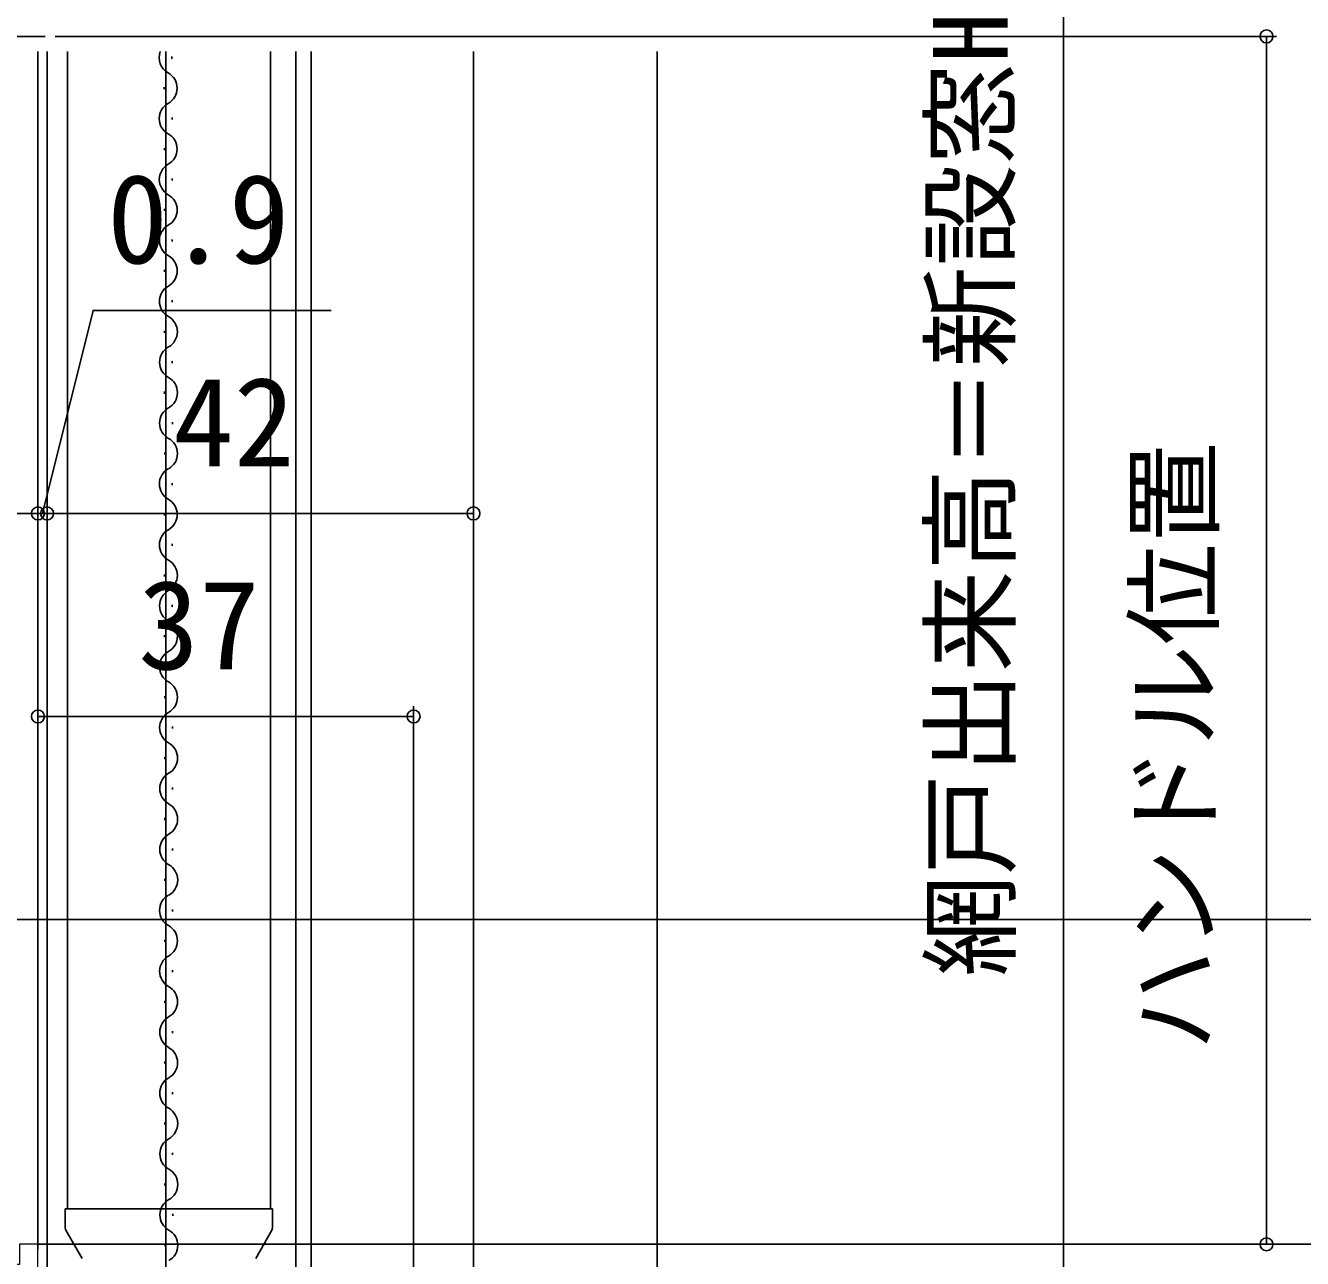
# Model space of a CAD drawing. Units: millimetres, scale not verified. Extents: x -525 to 525, y -783 to 778.
# Drawn here: x -203.4 to -77.7, y 54.8 to 176.3 of the extents above; entities that cross this region are included whole.
import ezdxf
from ezdxf.enums import TextEntityAlignment as Align

# ---------------------------------------------------------------- set-up
doc = ezdxf.new("R2010")
doc.units = ezdxf.units.MM
doc.header["$LTSCALE"] = 4
doc.layers.add('0-3_YKK_11', color=7, linetype='Continuous', lineweight=18)
for name, color, linetype in [('0-5_YKK_12', 2, 'Continuous'), ('0-6_YKK_13', 4, 'Continuous'), ('0-8_YKK_D', 6, 'Continuous'), ('0-A_YSS_K', 3, 'Continuous')]:
    doc.layers.add(name, color=color, linetype=linetype)
doc.styles.add('ＭＳ ゴシック', font='')
doc.styles.get('ＭＳ ゴシック').set_extended_font_data('MS Gothic')

msp = doc.modelspace()

# ---------------------------------------------------------------- linework, layer by layer
at = {"layer": '0-3_YKK_11', "color": 211}
msp.add_lwpolyline([(-256.1, 0.2), (-202.2, 0.2), (-202.2, 1.7), (-189.7, 1.7), (-189.7, 0.2), (-187.2, 0.2), (-187.2, 4.2), (-202.2, 4.2), (-202.2, 56.2), (-204, 56.2), (-204, 54.2), (-212.2, 54.2), (-212.2, 50.9)], dxfattribs=at)
at = {"layer": '0-5_YKK_12'}
for p, q in [((-201.5, 175.195), (-225.45, 175.202)), ((-202.2, 173.7), (-202.2, 55.7)), ((-201.3, 173.7), (-201.3, 45.7)), ((-199.3, 59.7), (-199.3, 173.7)), ((-189.6, 173.7), (-189.6, 59.7)), ((-179.3, 59.7), (-179.3, 173.7)), ((-176.8, 27.2), (-176.8, 173.7)), ((-175.3, 27.2), (-175.3, 173.7)), ((-159.3, 27.2), (-159.3, 173.7)), ((-188.997, 172.999), (-188.997, 173.199)), ((-189.754, 169.998), (-189.754, 170.198)), ((-188.991, 166.999), (-188.991, 167.199)), ((-189.747, 163.998), (-189.747, 164.198)), ((-188.984, 160.999), (-188.984, 161.199)), ((-189.74, 157.998), (-189.741, 158.198)), ((-188.977, 154.999), (-188.977, 155.199)), ((-189.734, 151.998), (-189.734, 152.198)), ((-188.97, 148.999), (-188.971, 149.199)), ((-189.727, 145.998), (-189.727, 146.198)), ((-188.964, 142.999), (-188.964, 143.199)), ((-189.72, 139.998), (-189.721, 140.198)), ((-188.957, 136.999), (-188.957, 137.199)), ((-189.714, 133.998), (-189.714, 134.198)), ((-188.977, 130.999), (-188.977, 131.199)), ((-189.734, 127.998), (-189.734, 128.198)), ((-188.97, 124.999), (-188.971, 125.199)), ((-189.727, 121.998), (-189.727, 122.198)), ((-188.964, 118.999), (-188.964, 119.199)), ((-189.72, 115.998), (-189.721, 116.198)), ((-188.957, 112.999), (-188.957, 113.199)), ((-189.714, 109.998), (-189.714, 110.198)), ((-188.95, 106.999), (-188.951, 107.199)), ((-189.707, 103.998), (-189.707, 104.198)), ((-188.944, 100.999), (-188.944, 101.199)), ((-189.7, 97.998), (-189.701, 98.198)), ((-188.937, 94.999), (-188.937, 95.199)), ((-189.694, 91.998), (-189.694, 92.198)), ((-188.957, 88.999), (-188.957, 89.199)), ((-189.714, 85.998), (-189.714, 86.198)), ((-188.95, 82.999), (-188.951, 83.199)), ((-189.707, 79.998), (-189.707, 80.198)), ((-188.944, 76.999), (-188.944, 77.199)), ((-189.7, 73.998), (-189.701, 74.198)), ((-188.937, 70.999), (-188.937, 71.199)), ((-189.694, 67.998), (-189.694, 68.198)), ((-188.93, 64.999), (-188.93, 65.199)), ((-189.687, 61.998), (-189.687, 62.198)), ((-188.924, 58.999), (-188.924, 59.199)), ((-189.68, 55.998), (-189.68, 56.198))]:
    msp.add_line(p, q, dxfattribs=at)
for centre, start, end in [((-188.539, 173.1), 159.55677, 240.8614), ((-190.212, 170.098), 299.26649, 60.8614), ((-188.532, 167.1), 119.26649, 240.8614), ((-190.206, 164.098), 299.26649, 60.8614), ((-188.526, 161.1), 119.26649, 240.8614), ((-190.199, 158.098), 299.26649, 60.8614), ((-188.519, 155.1), 119.26649, 240.8614), ((-190.192, 152.098), 299.26649, 60.8614), ((-188.512, 149.1), 119.26649, 240.8614), ((-190.186, 146.098), 299.26649, 60.8614), ((-188.505, 143.1), 119.26649, 240.8614), ((-190.179, 140.098), 299.26649, 60.8614), ((-188.499, 137.1), 119.26649, 240.8614), ((-190.172, 134.098), 299.26649, 60.8614), ((-188.519, 131.1), 119.26649, 240.8614), ((-190.192, 128.098), 299.26649, 60.8614), ((-188.512, 125.1), 119.26649, 240.8614), ((-190.186, 122.098), 299.26649, 60.8614), ((-188.505, 119.1), 119.26649, 240.8614), ((-190.179, 116.098), 299.26649, 60.8614), ((-188.499, 113.1), 119.26649, 240.8614), ((-190.172, 110.098), 299.26649, 60.8614), ((-188.492, 107.1), 119.26649, 240.8614), ((-190.166, 104.098), 299.26649, 60.8614), ((-188.485, 101.1), 119.26649, 240.8614), ((-190.159, 98.098), 299.26649, 60.8614), ((-188.479, 95.1), 119.26649, 240.8614), ((-190.152, 92.098), 299.26649, 60.8614), ((-188.499, 89.1), 119.26649, 240.8614), ((-190.172, 86.098), 299.26649, 60.8614), ((-188.492, 83.1), 119.26649, 240.8614), ((-190.166, 80.098), 299.26649, 60.8614), ((-188.485, 77.1), 119.26649, 240.8614), ((-190.159, 74.098), 299.26649, 60.8614), ((-188.479, 71.1), 119.26649, 240.8614), ((-190.152, 68.098), 299.26649, 60.8614), ((-188.472, 65.1), 119.26649, 240.8614), ((-190.145, 62.098), 299.26649, 60.8614), ((-188.465, 59.1), 119.26649, 240.8614), ((-190.139, 56.098), 299.26649, 60.8614)]:
    msp.add_arc(centre, 1.718, start, end, dxfattribs=at)
at = {"layer": '0-6_YKK_13'}
for p, q in [((-199.5, 59.7), (-179.1, 59.7)), ((-199.5, 57.832), (-199.5, 59.7)), ((-189.6, 49.2), (-189.6, 59.7)), ((-179.1, 57.832), (-179.1, 59.7)), ((-199.435, 57.585), (-197.853, 54.806)), ((-180.748, 54.806), (-179.166, 57.585))]:
    msp.add_line(p, q, dxfattribs=at)
for centre, start, end in [((-199, 57.832), 180, 209.64413), ((-179.6, 57.832), 330.35587, 0)]:
    msp.add_arc(centre, 0.5, start, end, dxfattribs=at)
at = {"layer": '0-8_YKK_D'}
for p, q in [((-101.2, 309.7), (-101.2, 24.7)), ((-200.5, 175.195), (-80.2, 175.195)), ((-81.2, 56.2), (-81.2, 175.195)), ((-317.2, 128.2), (-202.2, 128.2)), ((-202.2, 128.2), (-204.75, 128.2)), ((-202.2, 128.2), (-201.3, 128.2)), ((-202.2, 128.2), (-201.3, 128.2)), ((-201.3, 128.2), (-198.75, 128.2)), ((-201.3, 128.2), (-159.3, 128.2)), ((-202.2, 56.7), (-202.2, 109.2)), ((-202.2, 108.2), (-165.2, 108.2)), ((-165.2, 23.2), (-165.2, 109.2)), ((-216.2, 88.2), (-40.2, 88.2)), ((-202.1, 56.2), (-80.2, 56.2)), ((-201.7, 56.2), (-60.2, 56.2)), ((-201.7, 56.2), (-40.2, 56.2)), ((-201.7, 56.2), (-40.2, 56.2))]:
    msp.add_line(p, q, dxfattribs=at)
msp.add_lwpolyline([(-201.75, 128.2), (-196.763, 148.2), (-173.331, 148.2)], dxfattribs=at)
for centre in [(-81.2, 175.195), (-202.2, 128.2), (-202.2, 128.2), (-201.3, 128.2), (-201.3, 128.2), (-159.3, 128.2), (-202.2, 108.2), (-165.2, 108.2), (-81.2, 56.2)]:
    msp.add_circle(centre, 0.637, dxfattribs=at)
at = {"layer": '0-A_YSS_K'}
msp.add_line((-141.2, -19.222), (-141.2, 173.7), dxfattribs=at)

# ---------------------------------------------------------------- texts
at = {"layer": '0-8_YKK_D', "style": 'ＭＳ ゴシック'}
for s, p in [('網戸出来高＝新設窓H－65', (-104.507, 82.569)), ('ハンドル位置', (-84.45, 75.243))]:
    msp.add_text(s, height=7.331, rotation=90, dxfattribs=at).set_placement(p, align=Align.BOTTOM_LEFT)
for s, p in [('0.9', (-195.377, 150.2)), ('42', (-188.891, 130.2)), ('37', (-192.325, 110.2))]:
    msp.add_text(s, height=8.798, dxfattribs=at).set_placement(p, align=Align.BOTTOM_LEFT)

doc.saveas('drawing.dxf')
